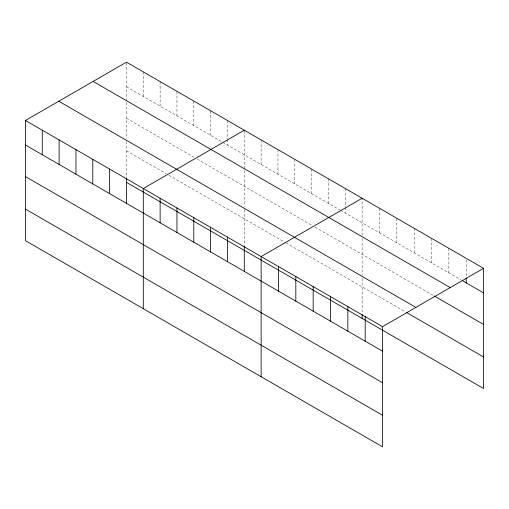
<?xml version="1.0" encoding="UTF-8"?>
<svg xmlns="http://www.w3.org/2000/svg" width="509" height="509" viewBox="0 0 509 509"><rect width="100%" height="100%" fill="white"/><g stroke="black" fill="none" stroke-linecap="round" stroke-linejoin="round"><path stroke-width="0.38" stroke-dasharray="2.54 1.91" d="M126.455 100.916L126.455 62.174M244.295 168.95L244.295 130.209M362.134 235.406L362.134 198.243M126.455 86.715L222.077 141.922M222.745 142.31L339.917 209.956M340.591 210.344L460.868 279.785M126.455 118.273L193.789 157.147M197.161 159.094L311.635 225.188M315.001 227.129L433.515 295.551M126.455 150.785L166.182 173.728M168.873 175.281L285.371 242.538M286.045 242.927L405.501 311.89M466.206 259.908L466.206 277.329M448.862 248.309L448.862 272.856M431.517 238.301L431.517 262.841M414.173 228.286L414.173 252.827M396.829 218.272L396.829 242.812M379.485 208.257L379.485 232.798M362.134 238.562L362.134 275.248M362.134 278.34L362.134 313.684M345.306 188.521L345.306 206.73M345.306 207.526L345.306 213.067M328.47 178.805L328.47 203.346M311.635 169.083L311.635 193.624M294.8 159.368L294.8 183.908M277.965 149.646L277.965 174.186M261.13 139.924L261.13 164.471M244.295 170.528L244.295 206.438M244.295 209.53L244.295 245.65M227.459 120.487L227.459 138.696M227.459 139.485L227.459 145.027M210.624 110.771L210.624 135.311M193.789 101.049L193.789 125.589M176.96 91.327L176.96 115.874M160.125 81.612L160.125 106.152M143.29 71.89L143.29 96.43M126.455 102.494L126.455 138.403M126.455 141.496L126.455 177.609"/><path stroke-width="0.76" d="M25.45 120.487L382.545 326.651L382.545 446.826L25.45 240.662L25.45 120.487L126.455 62.174L483.55 268.338L483.55 388.513L126.455 182.349M244.295 130.209L143.29 188.521L143.29 308.696M362.134 198.243L261.136 256.555L261.136 376.73M382.545 326.651L483.55 268.338M462.204 280.554L483.55 292.879M93.122 81.415L450.217 287.585M434.183 295.939L483.55 324.443M58.783 101.24L415.878 307.411M406.163 312.278L483.55 356.955M25.45 145.027L382.545 351.197M25.45 176.585L382.545 382.755M25.45 209.104L382.545 415.268M466.206 278.118L466.206 282.87M365.201 316.643L365.201 341.183M362.134 314.473L362.134 318.418M347.857 306.628L347.857 331.168M330.513 296.613L330.513 321.154M313.169 286.599L313.169 311.139M295.824 276.584L295.824 301.124M278.48 266.57L278.48 291.11M244.295 246.439L244.301 271.38M227.466 237.118L227.466 261.658M210.631 227.396L210.631 251.942M193.795 217.68L193.795 242.22M176.96 207.958L176.96 232.498M160.125 198.243L160.125 222.783M126.455 178.404L126.455 203.346M109.626 169.083L109.626 193.624M92.791 159.362L92.791 183.902M75.956 149.646L75.956 174.186M59.12 139.924L59.12 164.464M42.285 130.209L42.285 154.749"/></g></svg>
